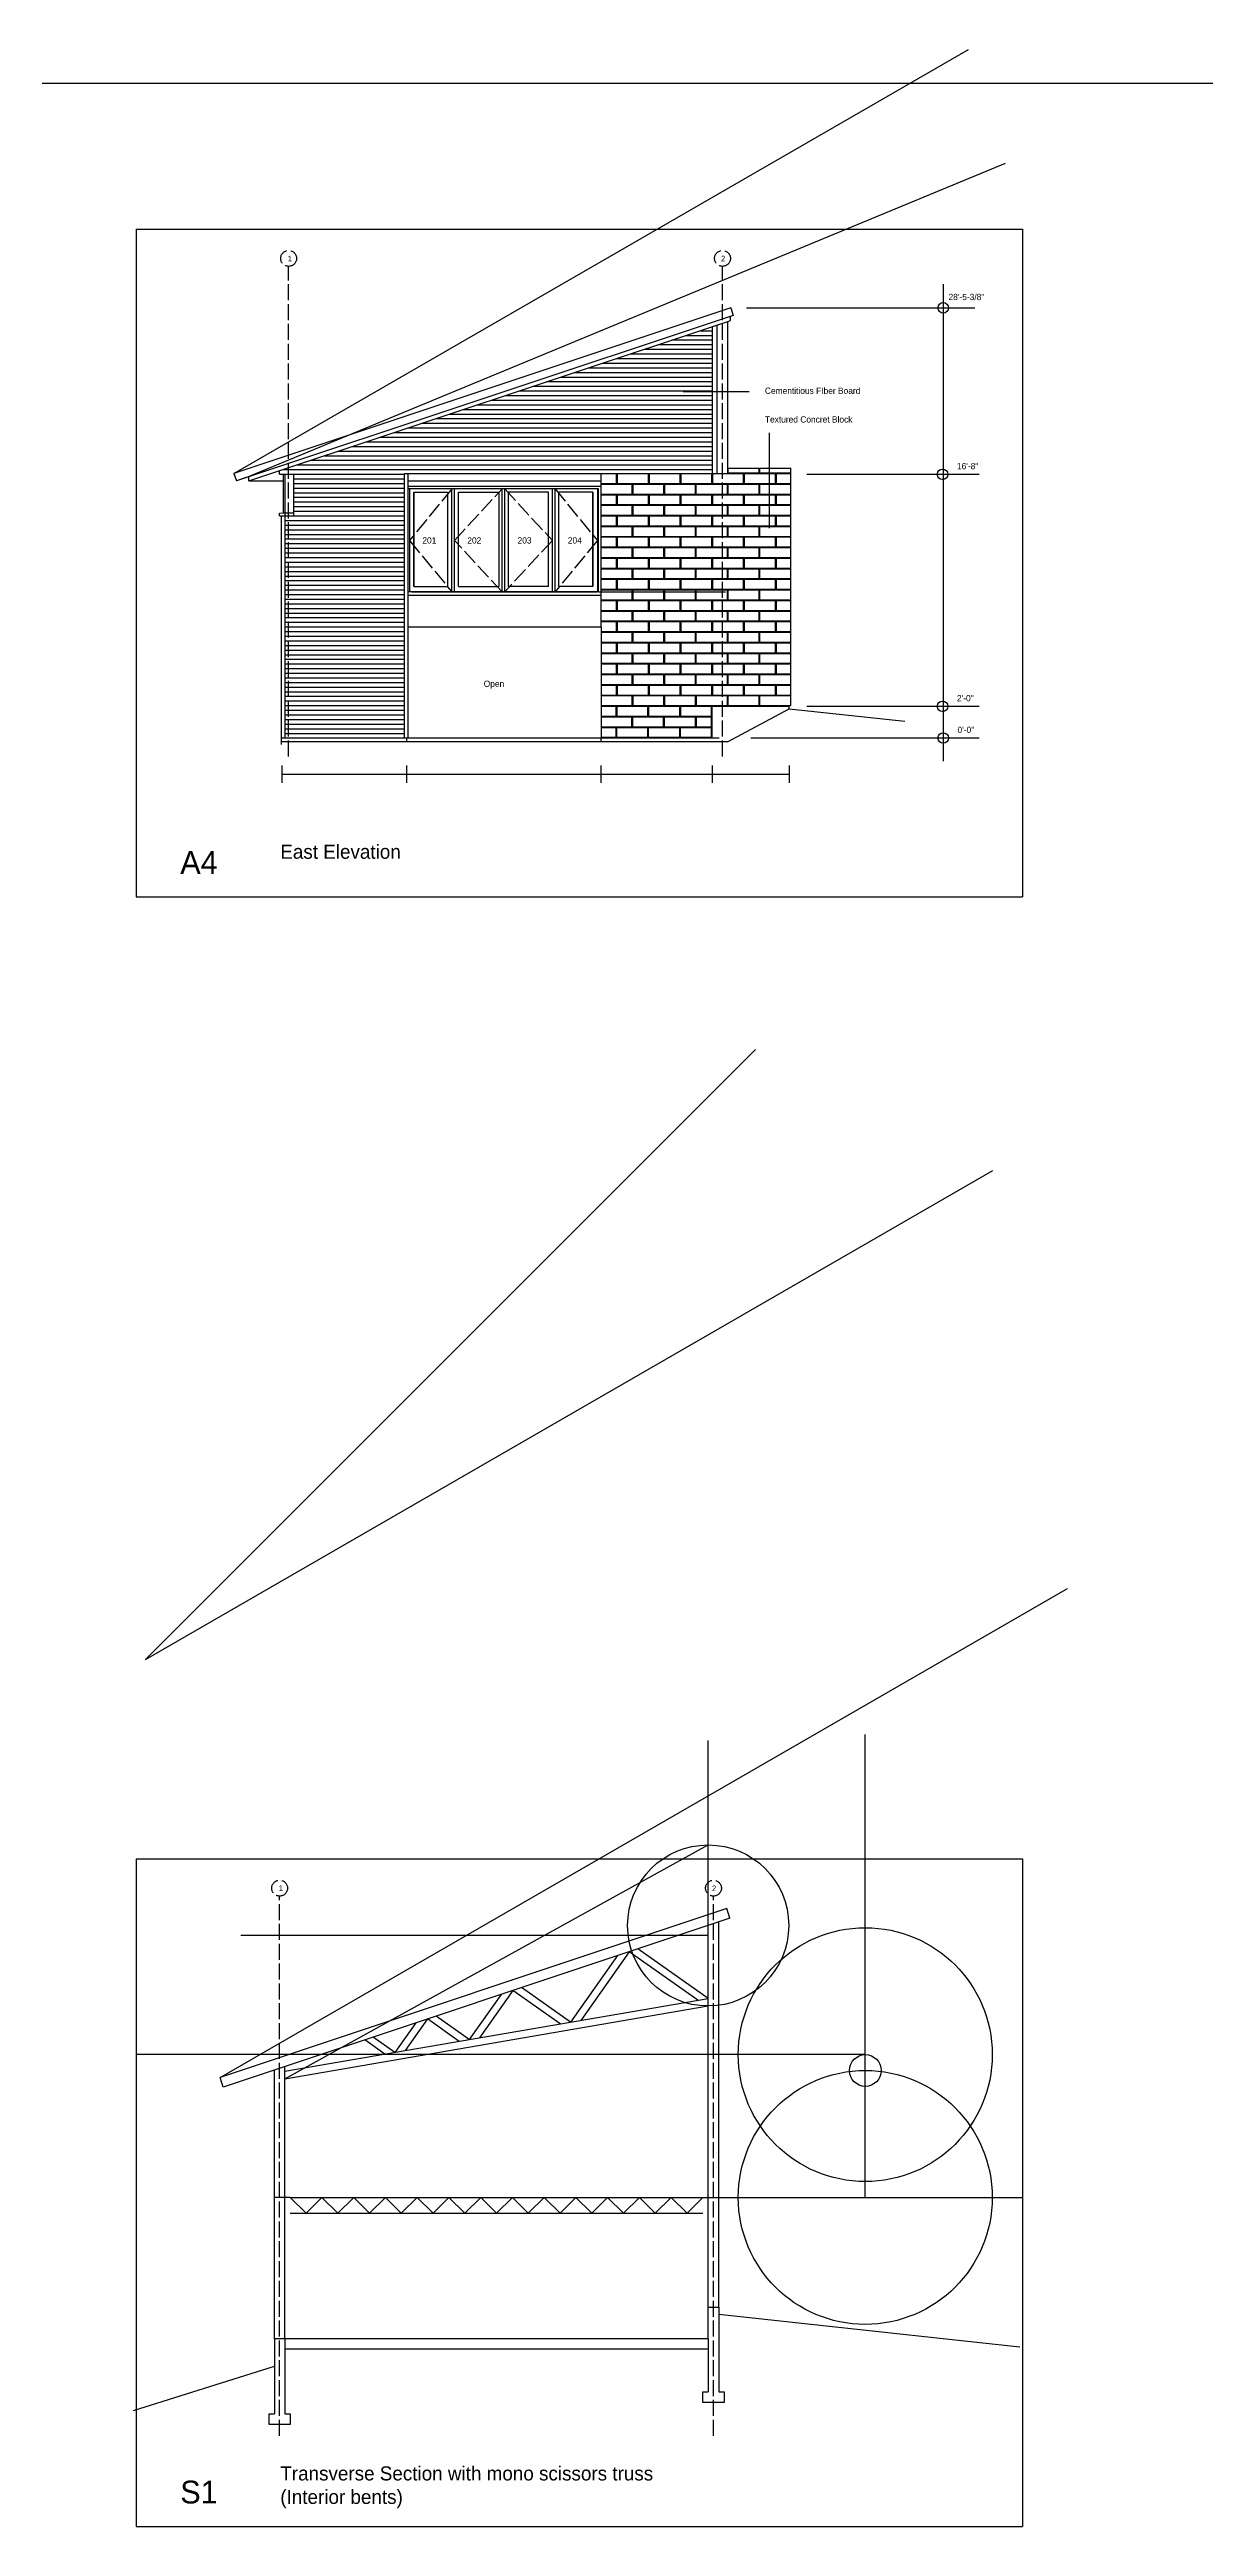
# Model space of a CAD drawing. Header units: inches. Extents: x -285 to 6358, y -2516 to 3346.
# Drawn here: x 2073 to 2947, y -509 to 1364 of the extents above; entities that cross this region are included whole.
import ezdxf

# ---------------------------------------------------------------- set-up
doc = ezdxf.new("R2010")
doc.units = ezdxf.units.IN
doc.header["$MEASUREMENT"] = 0
doc.linetypes.add('ACAD_ISO02W100', pattern=[15, 12, -3])
for name, color, linetype in [('blocks', 251, 'Continuous'), ('const', 7, 'Continuous'), ('e1', 7, 'Continuous'), ('e2', 251, 'Continuous'), ('glassSwing', 172, 'ACAD_ISO02W100'), ('grid', 252, 'ACAD_ISO02W100'), ('sills', 105, 'Continuous'), ('walls', 7, 'Continuous')]:
    doc.layers.add(name, color=color, linetype=linetype)

msp = doc.modelspace()

# ---------------------------------------------------------------- linework, layer by layer
for p, q in [((2138.8, 1228.4), (2138.8, 723.4)), ((2138.8, 1228.4), (2808.9, 1228.4)), ((2808.9, 1228.4), (2808.9, 723.4)), ((2138.8, 723.4), (2808.9, 723.4)), ((2138.8, -4.1), (2138.8, -509.1)), ((2138.8, -4.1), (2808.9, -4.1)), ((2808.9, -4.1), (2808.9, -509.1)), ((2571.3, -343.3), (2579.3, -343.3)), ((2138.8, -509.1), (2808.9, -509.1))]:
    msp.add_line(p, q)
at = {"layer": 'blocks'}
for p, q in [((2490.3, 1036), (2502.1, 1036)), ((2490.3, 1035.5), (2513.8, 1035.5)), ((2502.1, 1036), (2502.1, 1043.5)), ((2502.6, 1043.5), (2502.6, 1036)), ((2502.6, 1036), (2526.1, 1036)), ((2513.8, 1028), (2513.8, 1035.5)), ((2514.3, 1035.5), (2537.8, 1035.5)), ((2514.3, 1035.5), (2514.3, 1028)), ((2526.1, 1036), (2526.1, 1043.5)), ((2526.6, 1043.5), (2526.6, 1036)), ((2526.6, 1036), (2550.1, 1036)), ((2537.8, 1028), (2537.8, 1035.5)), ((2538.3, 1035.5), (2538.3, 1028)), ((2538.3, 1035.5), (2561.8, 1035.5)), ((2550.1, 1036), (2550.1, 1043.5)), ((2550.6, 1043.5), (2550.6, 1036)), ((2550.6, 1036), (2574.1, 1036)), ((2561.8, 1028), (2561.8, 1035.5)), ((2562.3, 1035.5), (2585.8, 1035.5)), ((2562.3, 1028), (2562.3, 1035.5)), ((2574.1, 1036), (2574.1, 1043.5)), ((2574.6, 1043.5), (2574.6, 1036)), ((2574.6, 1036), (2598.1, 1036)), ((2585.8, 1028), (2585.8, 1035.5)), ((2586.1, 1043.5), (2598.1, 1043.5)), ((2586.3, 1044), (2586.3, 1047.5)), ((2586.3, 1044), (2609.8, 1044)), ((2586.3, 1035.5), (2609.8, 1035.5)), ((2586.3, 1028), (2586.3, 1035.5)), ((2598.1, 1036), (2598.1, 1043.5)), ((2598.6, 1043.5), (2598.6, 1036)), ((2598.6, 1043.5), (2622.1, 1043.5)), ((2598.6, 1036), (2622.1, 1036)), ((2609.8, 1044), (2609.8, 1047.5)), ((2609.8, 1028), (2609.8, 1035.5)), ((2610.3, 1044), (2610.3, 1047.5)), ((2610.3, 1044), (2633.8, 1044)), ((2610.3, 1035.5), (2633.8, 1035.5)), ((2610.3, 1028), (2610.3, 1035.5)), ((2622.1, 1036), (2622.1, 1043.5)), ((2622.6, 1043.5), (2622.6, 1036)), ((2622.6, 1043.5), (2633.8, 1043.5)), ((2622.6, 1036), (2633.8, 1036)), ((2490.3, 1028), (2513.8, 1028)), ((2490.3, 1027.5), (2502.1, 1027.5)), ((2490.3, 1020), (2502.1, 1020)), ((2490.3, 1019.5), (2513.8, 1019.5)), ((2490.3, 1012), (2513.8, 1012)), ((2502.1, 1020), (2502.1, 1027.5)), ((2502.6, 1027.5), (2502.6, 1020)), ((2502.6, 1027.5), (2526.1, 1027.5)), ((2502.6, 1020), (2526.1, 1020)), ((2513.8, 1012), (2513.8, 1019.5)), ((2514.3, 1028), (2537.8, 1028)), ((2514.3, 1019.5), (2537.8, 1019.5)), ((2514.3, 1019.5), (2514.3, 1012)), ((2514.3, 1012), (2537.8, 1012)), ((2526.1, 1020), (2526.1, 1027.5)), ((2526.6, 1027.5), (2550.1, 1027.5)), ((2526.6, 1027.5), (2526.6, 1020)), ((2526.6, 1020), (2550.1, 1020)), ((2537.8, 1012), (2537.8, 1019.5)), ((2538.3, 1028), (2561.8, 1028)), ((2538.3, 1019.5), (2538.3, 1012)), ((2538.3, 1019.5), (2561.8, 1019.5)), ((2538.3, 1012), (2561.8, 1012)), ((2550.1, 1020), (2550.1, 1027.5)), ((2550.6, 1027.5), (2550.6, 1020)), ((2550.6, 1027.5), (2574.1, 1027.5)), ((2550.6, 1020), (2574.1, 1020)), ((2561.8, 1012), (2561.8, 1019.5)), ((2562.3, 1028), (2585.8, 1028)), ((2562.3, 1019.5), (2585.8, 1019.5)), ((2562.3, 1012), (2562.3, 1019.5)), ((2562.3, 1012), (2585.8, 1012)), ((2574.1, 1020), (2574.1, 1027.5)), ((2574.6, 1027.5), (2598.1, 1027.5)), ((2574.6, 1027.5), (2574.6, 1020)), ((2574.6, 1020), (2598.1, 1020)), ((2585.8, 1012), (2585.8, 1019.5)), ((2586.3, 1028), (2609.8, 1028)), ((2586.3, 1019.5), (2609.8, 1019.5)), ((2586.3, 1012), (2586.3, 1019.5)), ((2586.3, 1012), (2609.8, 1012)), ((2598.1, 1020), (2598.1, 1027.5)), ((2598.6, 1027.5), (2598.6, 1020)), ((2598.6, 1027.5), (2622.1, 1027.5)), ((2598.6, 1020), (2622.1, 1020)), ((2609.8, 1012), (2609.8, 1019.5)), ((2610.3, 1028), (2633.8, 1028)), ((2610.3, 1019.5), (2633.8, 1019.5)), ((2610.3, 1012), (2610.3, 1019.5)), ((2610.3, 1012), (2633.8, 1012)), ((2622.1, 1020), (2622.1, 1027.5)), ((2622.6, 1027.5), (2633.8, 1027.5)), ((2622.6, 1027.5), (2622.6, 1020)), ((2622.6, 1020), (2633.8, 1020)), ((2490.3, 1011.5), (2502.1, 1011.5)), ((2490.3, 1004), (2502.1, 1004)), ((2490.3, 1003.5), (2513.8, 1003.5)), ((2490.3, 996), (2513.8, 996)), ((2490.3, 995.5), (2502.1, 995.5)), ((2502.1, 1004), (2502.1, 1011.5)), ((2502.1, 988), (2502.1, 995.5)), ((2502.6, 1011.5), (2502.6, 1004)), ((2502.6, 1011.5), (2526.1, 1011.5)), ((2502.6, 1004), (2526.1, 1004)), ((2502.6, 995.5), (2502.6, 988)), ((2502.6, 995.5), (2526.1, 995.5)), ((2513.8, 996), (2513.8, 1003.5)), ((2514.3, 1003.5), (2514.3, 996)), ((2514.3, 1003.5), (2537.8, 1003.5)), ((2514.3, 996), (2537.8, 996)), ((2526.1, 1004), (2526.1, 1011.5)), ((2526.1, 988), (2526.1, 995.5)), ((2526.6, 1011.5), (2550.1, 1011.5)), ((2526.6, 1011.5), (2526.6, 1004)), ((2526.6, 1004), (2550.1, 1004)), ((2526.6, 995.5), (2550.1, 995.5)), ((2526.6, 995.5), (2526.6, 988)), ((2537.8, 996), (2537.8, 1003.5)), ((2538.3, 1003.5), (2538.3, 996)), ((2538.3, 1003.5), (2561.8, 1003.5)), ((2538.3, 996), (2561.8, 996)), ((2550.1, 1004), (2550.1, 1011.5)), ((2550.1, 988), (2550.1, 995.5)), ((2550.6, 1011.5), (2574.1, 1011.5)), ((2550.6, 1011.5), (2550.6, 1004)), ((2550.6, 1004), (2574.1, 1004)), ((2550.6, 995.5), (2550.6, 988)), ((2550.6, 995.5), (2574.1, 995.5)), ((2561.8, 996), (2561.8, 1003.5)), ((2562.3, 996), (2562.3, 1003.5)), ((2562.3, 1003.5), (2585.8, 1003.5)), ((2562.3, 996), (2585.8, 996)), ((2574.1, 1004), (2574.1, 1011.5)), ((2574.1, 988), (2574.1, 995.5)), ((2574.6, 1011.5), (2598.1, 1011.5)), ((2574.6, 1011.5), (2574.6, 1004)), ((2574.6, 1004), (2598.1, 1004)), ((2574.6, 995.5), (2598.1, 995.5)), ((2574.6, 995.5), (2574.6, 988)), ((2585.8, 996), (2585.8, 1003.5)), ((2586.3, 1003.5), (2609.8, 1003.5)), ((2586.3, 996), (2586.3, 1003.5)), ((2586.3, 996), (2609.8, 996)), ((2598.1, 1004), (2598.1, 1011.5)), ((2598.1, 988), (2598.1, 995.5)), ((2598.6, 1011.5), (2598.6, 1004)), ((2598.6, 1011.5), (2622.1, 1011.5)), ((2598.6, 1004), (2622.1, 1004)), ((2598.6, 995.5), (2598.6, 988)), ((2598.6, 995.5), (2622.1, 995.5)), ((2609.8, 996), (2609.8, 1003.5)), ((2610.3, 996), (2610.3, 1003.5)), ((2610.3, 1003.5), (2633.8, 1003.5)), ((2610.3, 996), (2633.8, 996)), ((2622.1, 1004), (2622.1, 1011.5)), ((2622.1, 988), (2622.1, 995.5)), ((2622.6, 1011.5), (2633.8, 1011.5)), ((2622.6, 1011.5), (2622.6, 1004)), ((2622.6, 1004), (2633.8, 1004)), ((2622.6, 995.5), (2633.8, 995.5)), ((2622.6, 995.5), (2622.6, 988)), ((2490.3, 988), (2502.1, 988)), ((2490.3, 987.5), (2513.8, 987.5)), ((2490.3, 980), (2513.8, 980)), ((2490.3, 979.5), (2502.1, 979.5)), ((2502.1, 972), (2502.1, 979.5)), ((2502.6, 988), (2526.1, 988)), ((2502.6, 979.5), (2502.6, 972)), ((2502.6, 979.5), (2526.1, 979.5)), ((2513.8, 980), (2513.8, 987.5)), ((2514.3, 987.5), (2537.8, 987.5)), ((2514.3, 987.5), (2514.3, 980)), ((2514.3, 980), (2537.8, 980)), ((2526.1, 972), (2526.1, 979.5)), ((2526.6, 988), (2550.1, 988)), ((2526.6, 979.5), (2550.1, 979.5)), ((2526.6, 979.5), (2526.6, 972)), ((2537.8, 980), (2537.8, 987.5)), ((2538.3, 987.5), (2538.3, 980)), ((2538.3, 987.5), (2561.8, 987.5)), ((2538.3, 980), (2561.8, 980)), ((2550.1, 972), (2550.1, 979.5)), ((2550.6, 988), (2574.1, 988)), ((2550.6, 979.5), (2550.6, 972)), ((2550.6, 979.5), (2574.1, 979.5)), ((2561.8, 980), (2561.8, 987.5)), ((2562.3, 987.5), (2585.8, 987.5)), ((2562.3, 980), (2562.3, 987.5)), ((2562.3, 980), (2585.8, 980)), ((2574.1, 972), (2574.1, 979.5)), ((2574.6, 988), (2598.1, 988)), ((2574.6, 979.5), (2598.1, 979.5)), ((2574.6, 979.5), (2574.6, 972)), ((2585.8, 980), (2585.8, 987.5)), ((2586.3, 987.5), (2609.8, 987.5)), ((2586.3, 980), (2586.3, 987.5)), ((2586.3, 980), (2609.8, 980)), ((2598.1, 972), (2598.1, 979.5)), ((2598.6, 988), (2622.1, 988)), ((2598.6, 979.5), (2598.6, 972)), ((2598.6, 979.5), (2622.1, 979.5)), ((2609.8, 980), (2609.8, 987.5)), ((2610.3, 987.5), (2633.8, 987.5)), ((2610.3, 980), (2610.3, 987.5)), ((2610.3, 980), (2633.8, 980)), ((2622.1, 972), (2622.1, 979.5)), ((2622.6, 988), (2633.8, 988)), ((2622.6, 979.5), (2633.8, 979.5)), ((2622.6, 979.5), (2622.6, 972)), ((2490.3, 972), (2502.1, 972)), ((2490.3, 971.5), (2513.8, 971.5)), ((2490.3, 964), (2513.8, 964)), ((2490.3, 963.5), (2502.1, 963.5)), ((2490.3, 956), (2502.1, 956)), ((2490.3, 955.5), (2513.8, 955.5)), ((2502.1, 956), (2502.1, 963.5)), ((2502.6, 972), (2526.1, 972)), ((2502.6, 963.5), (2502.6, 956)), ((2502.6, 963.5), (2526.1, 963.5)), ((2502.6, 956), (2526.1, 956)), ((2513.8, 964), (2513.8, 971.5)), ((2513.8, 948), (2513.8, 955.5)), ((2514.3, 971.5), (2537.8, 971.5)), ((2514.3, 971.5), (2514.3, 964)), ((2514.3, 964), (2537.8, 964)), ((2514.3, 955.5), (2537.8, 955.5)), ((2514.3, 955.5), (2514.3, 948)), ((2526.1, 956), (2526.1, 963.5)), ((2526.6, 972), (2550.1, 972)), ((2526.6, 963.5), (2550.1, 963.5)), ((2526.6, 963.5), (2526.6, 956)), ((2526.6, 956), (2550.1, 956)), ((2537.8, 964), (2537.8, 971.5)), ((2537.8, 948), (2537.8, 955.5)), ((2538.3, 971.5), (2538.3, 964)), ((2538.3, 971.5), (2561.8, 971.5)), ((2538.3, 964), (2561.8, 964)), ((2538.3, 955.5), (2538.3, 948)), ((2538.3, 955.5), (2561.8, 955.5)), ((2550.1, 956), (2550.1, 963.5)), ((2550.6, 972), (2574.1, 972)), ((2550.6, 963.5), (2550.6, 956)), ((2550.6, 963.5), (2574.1, 963.5)), ((2550.6, 956), (2574.1, 956)), ((2561.8, 964), (2561.8, 971.5)), ((2561.8, 948), (2561.8, 955.5)), ((2562.3, 964), (2562.3, 971.5)), ((2562.3, 971.5), (2585.8, 971.5)), ((2562.3, 964), (2585.8, 964)), ((2562.3, 955.5), (2585.8, 955.5)), ((2562.3, 948), (2562.3, 955.5)), ((2574.1, 956), (2574.1, 963.5)), ((2574.6, 972), (2598.1, 972)), ((2574.6, 963.5), (2598.1, 963.5)), ((2574.6, 963.5), (2574.6, 956)), ((2574.6, 956), (2598.1, 956)), ((2585.8, 964), (2585.8, 971.5)), ((2585.8, 948), (2585.8, 955.5)), ((2586.3, 971.5), (2609.8, 971.5)), ((2586.3, 964), (2586.3, 971.5)), ((2586.3, 964), (2609.8, 964)), ((2586.3, 955.5), (2609.8, 955.5)), ((2586.3, 948), (2586.3, 955.5)), ((2598.1, 956), (2598.1, 963.5)), ((2598.6, 972), (2622.1, 972)), ((2598.6, 963.5), (2598.6, 956)), ((2598.6, 963.5), (2622.1, 963.5)), ((2598.6, 956), (2622.1, 956)), ((2609.8, 964), (2609.8, 971.5)), ((2609.8, 948), (2609.8, 955.5)), ((2610.3, 971.5), (2633.8, 971.5)), ((2610.3, 964), (2610.3, 971.5)), ((2610.3, 964), (2633.8, 964)), ((2610.3, 955.5), (2633.8, 955.5)), ((2610.3, 948), (2610.3, 955.5)), ((2622.1, 956), (2622.1, 963.5)), ((2622.6, 972), (2633.8, 972)), ((2622.6, 963.5), (2633.8, 963.5)), ((2622.6, 963.5), (2622.6, 956)), ((2622.6, 956), (2633.8, 956)), ((2490.3, 948), (2513.8, 948)), ((2490.3, 947.5), (2502.1, 947.5)), ((2490.3, 940), (2502.1, 940)), ((2490.3, 939.5), (2513.8, 939.5)), ((2502.1, 940), (2502.1, 947.5)), ((2502.6, 947.5), (2502.6, 940)), ((2502.6, 947.5), (2526.1, 947.5)), ((2502.6, 940), (2526.1, 940)), ((2513.8, 932), (2513.8, 939.5)), ((2514.3, 948), (2537.8, 948)), ((2514.3, 939.5), (2514.3, 932)), ((2514.3, 939.5), (2537.8, 939.5)), ((2526.1, 940), (2526.1, 947.5)), ((2526.6, 947.5), (2550.1, 947.5)), ((2526.6, 947.5), (2526.6, 940)), ((2526.6, 940), (2550.1, 940)), ((2537.8, 932), (2537.8, 939.5)), ((2538.3, 948), (2561.8, 948)), ((2538.3, 939.5), (2538.3, 932)), ((2538.3, 939.5), (2561.8, 939.5)), ((2550.1, 940), (2550.1, 947.5)), ((2550.6, 947.5), (2550.6, 940)), ((2550.6, 947.5), (2574.1, 947.5)), ((2550.6, 940), (2574.1, 940)), ((2561.8, 932), (2561.8, 939.5)), ((2562.3, 948), (2585.8, 948)), ((2562.3, 932), (2562.3, 939.5)), ((2562.3, 939.5), (2585.8, 939.5)), ((2574.1, 940), (2574.1, 947.5)), ((2574.6, 947.5), (2598.1, 947.5)), ((2574.6, 947.5), (2574.6, 940)), ((2574.6, 940), (2598.1, 940)), ((2585.8, 932), (2585.8, 939.5)), ((2586.3, 948), (2609.8, 948)), ((2586.3, 939.5), (2609.8, 939.5)), ((2586.3, 932), (2586.3, 939.5)), ((2598.1, 940), (2598.1, 947.5)), ((2598.6, 947.5), (2598.6, 940)), ((2598.6, 947.5), (2622.1, 947.5)), ((2598.6, 940), (2622.1, 940)), ((2609.8, 932), (2609.8, 939.5)), ((2610.3, 948), (2633.8, 948)), ((2610.3, 932), (2610.3, 939.5)), ((2610.3, 939.5), (2633.8, 939.5)), ((2622.1, 940), (2622.1, 947.5)), ((2622.6, 947.5), (2633.8, 947.5)), ((2622.6, 947.5), (2622.6, 940)), ((2622.6, 940), (2633.8, 940)), ((2490.3, 932), (2513.8, 932)), ((2490.3, 931.5), (2502.1, 931.5)), ((2490.3, 924), (2502.1, 924)), ((2490.3, 923.5), (2513.8, 923.5)), ((2502.1, 924), (2502.1, 931.5)), ((2502.6, 931.5), (2502.6, 924)), ((2502.6, 931.5), (2526.1, 931.5)), ((2502.6, 924), (2526.1, 924)), ((2513.8, 916), (2513.8, 923.5)), ((2514.3, 932), (2537.8, 932)), ((2514.3, 923.5), (2537.8, 923.5)), ((2514.3, 923.5), (2514.3, 916)), ((2526.1, 924), (2526.1, 931.5)), ((2526.6, 931.5), (2550.1, 931.5)), ((2526.6, 931.5), (2526.6, 924)), ((2526.6, 924), (2550.1, 924)), ((2537.8, 916), (2537.8, 923.5)), ((2538.3, 932), (2561.8, 932)), ((2538.3, 923.5), (2538.3, 916)), ((2538.3, 923.5), (2561.8, 923.5)), ((2550.1, 924), (2550.1, 931.5)), ((2550.6, 931.5), (2550.6, 924)), ((2550.6, 931.5), (2574.1, 931.5)), ((2550.6, 924), (2574.1, 924)), ((2561.8, 916), (2561.8, 923.5)), ((2562.3, 932), (2585.8, 932)), ((2562.3, 923.5), (2585.8, 923.5)), ((2562.3, 916), (2562.3, 923.5)), ((2574.1, 924), (2574.1, 931.5)), ((2574.6, 931.5), (2598.1, 931.5)), ((2574.6, 931.5), (2574.6, 924)), ((2574.6, 924), (2598.1, 924)), ((2585.8, 916), (2585.8, 923.5)), ((2586.3, 932), (2609.8, 932)), ((2586.3, 923.5), (2609.8, 923.5)), ((2586.3, 916), (2586.3, 923.5)), ((2598.1, 924), (2598.1, 931.5)), ((2598.6, 931.5), (2598.6, 924)), ((2598.6, 931.5), (2622.1, 931.5)), ((2598.6, 924), (2622.1, 924)), ((2609.8, 916), (2609.8, 923.5)), ((2610.3, 932), (2633.8, 932)), ((2610.3, 923.5), (2633.8, 923.5)), ((2610.3, 916), (2610.3, 923.5)), ((2622.1, 924), (2622.1, 931.5)), ((2622.6, 931.5), (2633.8, 931.5)), ((2622.6, 931.5), (2622.6, 924)), ((2622.6, 924), (2633.8, 924)), ((2490.3, 916), (2513.8, 916)), ((2490.3, 915.5), (2502.1, 915.5)), ((2490.3, 908), (2502.1, 908)), ((2490.3, 907.5), (2513.8, 907.5)), ((2490.3, 900), (2513.8, 900)), ((2490.3, 899.5), (2502.1, 899.5)), ((2502.1, 908), (2502.1, 915.5)), ((2502.1, 892), (2502.1, 899.5)), ((2502.6, 915.5), (2502.6, 908)), ((2502.6, 915.5), (2526.1, 915.5)), ((2502.6, 908), (2526.1, 908)), ((2502.6, 899.5), (2502.6, 892)), ((2502.6, 899.5), (2526.1, 899.5)), ((2513.8, 900), (2513.8, 907.5)), ((2514.3, 916), (2537.8, 916)), ((2514.3, 907.5), (2537.8, 907.5)), ((2514.3, 907.5), (2514.3, 900)), ((2514.3, 900), (2537.8, 900)), ((2526.1, 908), (2526.1, 915.5)), ((2526.1, 892), (2526.1, 899.5)), ((2526.6, 915.5), (2550.1, 915.5)), ((2526.6, 915.5), (2526.6, 908)), ((2526.6, 908), (2550.1, 908)), ((2526.6, 899.5), (2550.1, 899.5)), ((2526.6, 899.5), (2526.6, 892)), ((2537.8, 900), (2537.8, 907.5)), ((2538.3, 916), (2561.8, 916)), ((2538.3, 907.5), (2538.3, 900)), ((2538.3, 907.5), (2561.8, 907.5)), ((2538.3, 900), (2561.8, 900)), ((2550.1, 908), (2550.1, 915.5)), ((2550.1, 892), (2550.1, 899.5)), ((2550.6, 915.5), (2550.6, 908)), ((2550.6, 915.5), (2574.1, 915.5)), ((2550.6, 908), (2574.1, 908)), ((2550.6, 899.5), (2550.6, 892)), ((2550.6, 899.5), (2574.1, 899.5)), ((2561.8, 900), (2561.8, 907.5)), ((2562.3, 916), (2585.8, 916)), ((2562.3, 907.5), (2585.8, 907.5)), ((2562.3, 900), (2562.3, 907.5)), ((2562.3, 900), (2585.8, 900)), ((2574.1, 908), (2574.1, 915.5)), ((2574.1, 892), (2574.1, 899.5)), ((2574.6, 915.5), (2598.1, 915.5)), ((2574.6, 915.5), (2574.6, 908)), ((2574.6, 908), (2598.1, 908)), ((2574.6, 899.5), (2598.1, 899.5)), ((2574.6, 899.5), (2574.6, 892)), ((2585.8, 900), (2585.8, 907.5)), ((2586.3, 916), (2609.8, 916)), ((2586.3, 907.5), (2609.8, 907.5)), ((2586.3, 900), (2586.3, 907.5)), ((2586.3, 900), (2609.8, 900)), ((2598.1, 908), (2598.1, 915.5)), ((2598.1, 892), (2598.1, 899.5)), ((2598.6, 915.5), (2598.6, 908)), ((2598.6, 915.5), (2622.1, 915.5)), ((2598.6, 908), (2622.1, 908)), ((2598.6, 899.5), (2598.6, 892)), ((2598.6, 899.5), (2622.1, 899.5)), ((2609.8, 900), (2609.8, 907.5)), ((2610.3, 916), (2633.8, 916)), ((2610.3, 907.5), (2633.8, 907.5)), ((2610.3, 900), (2610.3, 907.5)), ((2610.3, 900), (2633.8, 900)), ((2622.1, 908), (2622.1, 915.5)), ((2622.1, 892), (2622.1, 899.5)), ((2622.6, 915.5), (2633.8, 915.5)), ((2622.6, 915.5), (2622.6, 908)), ((2622.6, 908), (2633.8, 908)), ((2622.6, 899.5), (2633.8, 899.5)), ((2622.6, 899.5), (2622.6, 892)), ((2490.3, 892), (2502.1, 892)), ((2490.3, 891.5), (2513.8, 891.5)), ((2490.3, 884), (2513.8, 884)), ((2490.3, 883.5), (2502.1, 883.5)), ((2502.1, 876), (2502.1, 883.5)), ((2502.6, 892), (2526.1, 892)), ((2502.6, 883.5), (2502.6, 876)), ((2502.6, 883.5), (2526.1, 883.5)), ((2513.8, 884), (2513.8, 891.5)), ((2514.3, 891.5), (2537.8, 891.5)), ((2514.3, 891.5), (2514.3, 884)), ((2514.3, 884), (2537.8, 884)), ((2526.1, 876), (2526.1, 883.5)), ((2526.6, 892), (2550.1, 892)), ((2526.6, 883.5), (2550.1, 883.5)), ((2526.6, 883.5), (2526.6, 876)), ((2537.8, 884), (2537.8, 891.5)), ((2538.3, 891.5), (2538.3, 884)), ((2538.3, 891.5), (2561.8, 891.5)), ((2538.3, 884), (2561.8, 884)), ((2550.1, 876), (2550.1, 883.5)), ((2550.6, 892), (2574.1, 892)), ((2550.6, 883.5), (2550.6, 876)), ((2550.6, 883.5), (2574.1, 883.5)), ((2561.8, 884), (2561.8, 891.5)), ((2562.3, 884), (2562.3, 891.5)), ((2562.3, 891.5), (2585.8, 891.5)), ((2562.3, 884), (2585.8, 884)), ((2574.1, 876), (2574.1, 883.5)), ((2574.6, 892), (2598.1, 892)), ((2574.6, 883.5), (2598.1, 883.5)), ((2574.6, 883.5), (2574.6, 876)), ((2585.8, 884), (2585.8, 891.5)), ((2586.3, 891.5), (2609.8, 891.5)), ((2586.3, 884), (2586.3, 891.5)), ((2586.3, 884), (2609.8, 884)), ((2598.1, 876), (2598.1, 883.5)), ((2598.6, 892), (2622.1, 892)), ((2598.6, 883.5), (2598.6, 876)), ((2598.6, 883.5), (2622.1, 883.5)), ((2609.8, 884), (2609.8, 891.5)), ((2610.3, 891.5), (2633.8, 891.5)), ((2610.3, 884), (2610.3, 891.5)), ((2610.3, 884), (2633.8, 884)), ((2622.1, 876), (2622.1, 883.5)), ((2622.6, 892), (2633.8, 892)), ((2622.6, 883.5), (2633.8, 883.5)), ((2622.6, 883.5), (2622.6, 876)), ((2490.3, 876), (2502.1, 876)), ((2490.3, 875.5), (2513.8, 875.5)), ((2490.3, 868), (2513.8, 868)), ((2490.3, 867.5), (2501.8, 867.5)), ((2501.8, 860), (2501.8, 867.5)), ((2502.3, 867.5), (2502.3, 860)), ((2502.3, 867.5), (2525.8, 867.5)), ((2502.6, 876), (2526.1, 876)), ((2513.8, 868), (2513.8, 875.5)), ((2514.3, 875.5), (2514.3, 868)), ((2514.3, 875.5), (2537.8, 875.5)), ((2514.3, 868), (2537.8, 868)), ((2525.8, 860), (2525.8, 867.5)), ((2526.3, 867.5), (2549.8, 867.5)), ((2526.3, 867.5), (2526.3, 860)), ((2526.6, 876), (2550.1, 876)), ((2537.8, 868), (2537.8, 875.5)), ((2538.3, 875.5), (2538.3, 868)), ((2538.3, 875.5), (2561.8, 875.5)), ((2538.3, 868), (2561.8, 868)), ((2549.8, 860), (2549.8, 867.5)), ((2550.3, 867.5), (2550.3, 860)), ((2550.3, 867.5), (2573.8, 867.5)), ((2550.6, 876), (2574.1, 876)), ((2561.8, 868), (2561.8, 875.5)), ((2562.3, 875.5), (2562.3, 868)), ((2562.3, 875.5), (2585.8, 875.5)), ((2562.3, 868), (2585.8, 868)), ((2573.8, 860), (2573.8, 867.5)), ((2574.6, 876), (2598.1, 876)), ((2585.8, 868), (2585.8, 875.5)), ((2586.3, 875.5), (2609.8, 875.5)), ((2586.3, 868), (2586.3, 875.5)), ((2586.3, 868), (2609.8, 868)), ((2598.6, 876), (2622.1, 876)), ((2609.8, 868), (2609.8, 875.5)), ((2610.3, 868), (2610.3, 875.5)), ((2610.3, 875.5), (2633.8, 875.5)), ((2610.3, 868), (2633.8, 868)), ((2622.6, 876), (2633.8, 876)), ((2490.3, 860), (2501.8, 860)), ((2490.3, 859.5), (2513.6, 859.5)), ((2490.3, 852), (2513.6, 852)), ((2490.3, 851.5), (2501.8, 851.5)), ((2490.3, 844), (2501.8, 844)), ((2501.8, 844), (2501.8, 851.5)), ((2502.3, 860), (2525.8, 860)), ((2502.3, 844), (2502.3, 851.5)), ((2502.3, 851.5), (2525.8, 851.5)), ((2502.3, 844), (2525.8, 844)), ((2513.6, 852), (2513.6, 859.5)), ((2514.1, 859.5), (2537.6, 859.5)), ((2514.1, 859.5), (2514.1, 852)), ((2514.1, 852), (2537.6, 852)), ((2525.8, 844), (2525.8, 851.5)), ((2526.3, 860), (2549.8, 860)), ((2526.3, 851.5), (2549.8, 851.5)), ((2526.3, 844), (2526.3, 851.5)), ((2526.3, 844), (2549.8, 844)), ((2537.6, 852), (2537.6, 859.5)), ((2538.1, 859.5), (2561.6, 859.5)), ((2538.1, 859.5), (2538.1, 852)), ((2538.1, 852), (2561.6, 852)), ((2549.8, 844), (2549.8, 851.5)), ((2550.3, 860), (2573.8, 860)), ((2550.3, 844), (2550.3, 851.5)), ((2550.3, 851.5), (2573.8, 851.5)), ((2550.3, 844), (2573.8, 844)), ((2561.6, 852), (2561.6, 859.5)), ((2562.1, 859.5), (2573.8, 859.5)), ((2562.1, 859.5), (2562.1, 852)), ((2562.1, 852), (2573.8, 852)), ((2573.8, 852), (2573.8, 859.5)), ((2573.8, 844), (2573.8, 851.5))]:
    msp.add_line(p, q, dxfattribs=at)
at = {"layer": 'e1'}
for p, q in [((1267.5, 1338.7), (6357.7, 1338.7)), ((2224.1, 1037.9), (2250.1, 1037.9)), ((2258.1, 1011.5), (2258.1, 1043)), ((2490.3, 927.5), (2490.3, 1043.5)), ((2250.1, 1013.9), (2258.1, 1013.9)), ((2248.6, 1011.4), (2251.6, 1011.5)), ((2344.7, 951.5), (2490.3, 951.5)), ((2511.6, -74.5), (2474.9, -126.5)), ((2563.6, -111.2), (2511.6, -74.5)), ((2571.3, -109.9), (2518.1, -72.3)), ((2502.8, -77.4), (2467.2, -127.8)), ((2251.3, -164.9), (2571.3, -109.9)), ((2414.9, -106.7), (2390.7, -140.9)), ((2423.7, -103.8), (2398.4, -139.6)), ((2459.5, -129.1), (2423.7, -103.8)), ((2467.2, -127.8), (2430.2, -101.6)), ((2251.3, -170.5), (2571.3, -115.5)), ((2350.3, -128.3), (2334.5, -150.6)), ((2359.1, -125.3), (2342.2, -149.3)), ((2383, -142.3), (2359.1, -125.3)), ((2390.7, -140.9), (2365.6, -123.2)), ((2326.8, -151.9), (2311.6, -141.2)), ((2334.5, -150.6), (2318.1, -139))]:
    msp.add_line(p, q, dxfattribs=at)
at = {"layer": 'e2'}
for p, q in [((2749, 1186.6), (2749, 826)), ((2600.4, 1168.8), (2772.9, 1168.8)), ((2224.1, 1037.9), (2586.1, 1158.6)), ((2543.8, 1144.5), (2574.6, 1144.5)), ((2554.3, 1148), (2574.6, 1148)), ((2564.8, 1151.5), (2574.6, 1151.5)), ((2574.6, 1043.5), (2574.6, 1154.7)), ((2578.1, 1043.5), (2578.1, 1155.9)), ((2491.3, 1127), (2574.6, 1127)), ((2501.8, 1130.5), (2574.6, 1130.5)), ((2512.3, 1134), (2574.6, 1134)), ((2522.8, 1137.5), (2574.6, 1137.5)), ((2533.3, 1141), (2574.6, 1141)), ((2428.3, 1106), (2574.6, 1106)), ((2438.8, 1109.5), (2574.6, 1109.5)), ((2449.3, 1113), (2574.6, 1113)), ((2459.8, 1116.5), (2574.6, 1116.5)), ((2470.3, 1120), (2574.6, 1120)), ((2480.8, 1123.5), (2574.6, 1123.5)), ((2375.8, 1088.5), (2574.6, 1088.5)), ((2386.3, 1092), (2574.6, 1092)), ((2396.8, 1095.5), (2574.6, 1095.5)), ((2407.3, 1099), (2574.6, 1099)), ((2417.8, 1102.5), (2574.6, 1102.5)), ((2323.3, 1071), (2574.6, 1071)), ((2333.8, 1074.5), (2574.6, 1074.5)), ((2344.3, 1078), (2574.6, 1078)), ((2354.8, 1081.5), (2574.6, 1081.5)), ((2365.3, 1085), (2574.6, 1085)), ((2260.3, 1050), (2574.6, 1050)), ((2270.8, 1053.5), (2574.6, 1053.5)), ((2281.3, 1057), (2574.6, 1057)), ((2291.8, 1060.5), (2574.6, 1060.5)), ((2302.3, 1064), (2574.6, 1064)), ((2312.8, 1067.5), (2574.6, 1067.5)), ((2247.1, 1043), (2247.1, 1045.6)), ((2247.1, 1043), (2341.6, 1043)), ((2249.8, 1046.5), (2574.6, 1046.5)), ((2251.6, 843.5), (2251.6, 1043)), ((2258.1, 1039.5), (2341.6, 1039.5)), ((2258.1, 1036), (2341.6, 1036)), ((2258.1, 1032.5), (2341.6, 1032.5)), ((2341.6, 843.5), (2341.6, 1043.5)), ((2341.6, 1043.5), (2344.6, 1043.5)), ((2344.6, 1037.9), (2490.3, 1037.9)), ((2344.6, 1034), (2490.3, 1034)), ((2488.3, 1031.9), (2344.6, 1031.9)), ((2345.5, 1031.9), (2345.5, 954)), ((2377.5, 954), (2377.5, 1031.9)), ((2379.5, 954), (2379.5, 1031.9)), ((2415.5, 954), (2415.5, 1031.9)), ((2417.5, 954), (2417.5, 1031.9)), ((2453.5, 954), (2453.5, 1031.9)), ((2455.5, 954), (2455.5, 1031.9)), ((2487.5, 1031.9), (2487.5, 954)), ((2488.3, 954), (2488.3, 1031.9)), ((2645.8, 1043), (2776.2, 1043)), ((2258.1, 1029), (2341.6, 1029)), ((2258.1, 1025.5), (2341.6, 1025.5)), ((2258.1, 1022), (2341.6, 1022)), ((2258.1, 1018.5), (2341.6, 1018.5)), ((2258.1, 1015), (2341.6, 1015)), ((2348.7, 1029.4), (2374.5, 1029.4)), ((2348.7, 958), (2348.7, 1029.4)), ((2348.7, 1029.4), (2348.7, 958)), ((2374.5, 958), (2374.5, 1029.4)), ((2382.5, 958), (2382.5, 1029.4)), ((2382.5, 1029.4), (2413, 1029.4)), ((2413, 1029.4), (2413, 958)), ((2420, 1029.4), (2420, 958)), ((2450.5, 1029.4), (2420, 1029.4)), ((2450.5, 958), (2450.5, 1029.4)), ((2458.5, 958), (2458.5, 1029.4)), ((2484.2, 1029.4), (2458.5, 1029.4)), ((2484.2, 1029.4), (2484.2, 958)), ((2484.2, 958), (2484.2, 1029.4)), ((2251.6, 1011.5), (2341.6, 1011.5)), ((2251.6, 1008), (2341.6, 1008)), ((2251.6, 1004.5), (2341.6, 1004.5)), ((2251.6, 1001), (2341.6, 1001)), ((2251.6, 997.5), (2341.6, 997.5)), ((2251.6, 994), (2341.6, 994)), ((2251.6, 990.5), (2341.6, 990.5)), ((2251.6, 987), (2341.6, 987)), ((2251.6, 983.5), (2341.6, 983.5)), ((2251.6, 980), (2341.6, 980)), ((2251.6, 976.5), (2341.6, 976.5)), ((2251.6, 973), (2341.6, 973)), ((2251.6, 969.5), (2341.6, 969.5)), ((2251.6, 966), (2341.6, 966)), ((2251.6, 962.5), (2341.6, 962.5)), ((2251.6, 959), (2341.6, 959)), ((2251.6, 955.5), (2341.6, 955.5)), ((2348.7, 958), (2374.5, 958)), ((2382.5, 958), (2413, 958)), ((2450.5, 958), (2420, 958)), ((2484.2, 958), (2458.5, 958)), ((2251.6, 952), (2341.6, 952)), ((2251.6, 948.5), (2341.6, 948.5)), ((2251.6, 945), (2341.6, 945)), ((2251.6, 941.5), (2341.6, 941.5)), ((2251.6, 938), (2341.6, 938)), ((2488.3, 954), (2344.6, 954)), ((2347.2, 954), (2487.2, 954)), ((2488.3, 954), (2584.3, 954)), ((2251.6, 934.5), (2341.6, 934.5)), ((2251.6, 931), (2341.6, 931)), ((2251.6, 927.5), (2341.6, 927.5)), ((2251.6, 924), (2341.6, 924)), ((2251.6, 920.5), (2341.6, 920.5)), ((2251.6, 917), (2341.6, 917)), ((2251.6, 913.5), (2341.6, 913.5)), ((2251.6, 910), (2341.6, 910)), ((2251.6, 906.5), (2341.6, 906.5)), ((2251.6, 903), (2341.6, 903)), ((2251.6, 899.5), (2341.6, 899.5)), ((2251.6, 896), (2341.6, 896)), ((2251.6, 892.5), (2341.6, 892.5)), ((2251.6, 889), (2341.6, 889)), ((2251.6, 885.5), (2341.6, 885.5)), ((2251.6, 882), (2341.6, 882)), ((2251.6, 878.5), (2341.6, 878.5)), ((2251.6, 875), (2341.6, 875)), ((2251.6, 871.5), (2341.6, 871.5)), ((2251.6, 868), (2341.6, 868)), ((2251.6, 864.5), (2341.6, 864.5)), ((2574.3, 867.5), (2632.6, 867.5)), ((2574.3, 843.5), (2574.3, 867.5)), ((2603.5, 867.5), (2621.8, 867.5)), ((2645.8, 867.5), (2776.2, 867.5)), ((2248.6, 843.5), (2490.1, 843.5)), ((2251.6, 861), (2341.6, 861)), ((2251.6, 857.5), (2341.6, 857.5)), ((2251.6, 854), (2341.6, 854)), ((2251.6, 850.5), (2341.6, 850.5)), ((2251.6, 847), (2341.6, 847)), ((2343.2, 843.5), (2343.2, 840.5)), ((2490.1, 843.5), (2579.5, 843.5)), ((2490.1, 843.5), (2574.3, 843.5)), ((2490.1, 843.5), (2490.1, 840.5)), ((2603.5, 843.5), (2776.2, 843.5)), ((2249, 822.8), (2249, 809.6)), ((2249, 816.2), (2632.6, 816.2)), ((2343.2, 822.8), (2343.2, 809.6)), ((2490.1, 822.8), (2490.1, 809.6)), ((2574.3, 822.8), (2574.3, 809.6)), ((2632.6, 822.8), (2632.6, 809.6))]:
    msp.add_line(p, q, dxfattribs=at)
for centre in [(2749, 1168.8), (2748.5, 1042.9), (2748.5, 867.4), (2749, 843.5)]:
    msp.add_circle(centre, 4, dxfattribs=at)
at = {"layer": 'glassSwing'}
for p, q in [((2377.5, 1031.9), (2345.5, 992.9)), ((2379.5, 992.9), (2415.5, 1031.9)), ((2417.5, 1031.9), (2453.5, 992.9)), ((2455.5, 1031.9), (2487.5, 992.9)), ((2345.5, 992.9), (2377.5, 954)), ((2415.5, 954), (2379.5, 992.9)), ((2453.5, 992.9), (2417.5, 954)), ((2487.5, 992.9), (2455.5, 954))]:
    msp.add_line(p, q, dxfattribs=at)
at = {"layer": 'grid'}
for p, q in [((2254.1, 829.6), (2254.1, 1200.2)), ((2582.1, 829.6), (2582.1, 1200.2)), ((2247.3, -440.5), (2247.3, -32.4)), ((2575.3, -440.5), (2575.3, -32.4))]:
    msp.add_line(p, q, dxfattribs=at)
for centre in [(2254.1, 1206.2), (2582.1, 1206.2), (2247.3, -26.4), (2575.3, -26.4)]:
    msp.add_circle(centre, 6, dxfattribs=at)
at = {"layer": 'sills'}
for p, q in [((2212.7, 1043.6), (2768, 1364.2)), ((2222.1, 1040.4), (2796.2, 1278.2))]:
    msp.add_line(p, q, dxfattribs=at)
at = {"layer": 'walls'}
for p, q in [((2588.4, 1168.8), (2212.7, 1043.6)), ((2590.3, 1163.1), (2214.6, 1037.9)), ((2588.1, 1159.2), (2588.1, 1162.4)), ((2588.4, 1168.8), (2590.3, 1163.1)), ((2586.1, 1158.6), (2588.1, 1159.2)), ((2586.1, 1043.5), (2586.1, 1158.6)), ((2602.3, 1105.2), (2552.3, 1105.2)), ((2617.4, 1074.2), (2617.4, 1002.2)), ((2212.7, 1043.6), (2214.6, 1037.9)), ((2222.1, 1040.4), (2214.6, 1037.9)), ((2224.1, 1037.9), (2224.1, 1041.1)), ((2250.1, 1013.9), (2250.1, 1043)), ((2344.6, 843.5), (2344.6, 1043.5)), ((2344.6, 1043.5), (2586.1, 1043.5)), ((2586.3, 1047.5), (2609.8, 1047.5)), ((2610.3, 1047.5), (2633.8, 1047.5)), ((2633.8, 868), (2633.8, 1047.5)), ((2247.1, 1013.4), (2250.1, 1013.9)), ((2247.1, 1011.4), (2247.1, 1013.4)), ((2247.1, 1011.4), (2248.6, 1011.4)), ((2248.6, 838.5), (2248.6, 1011.4)), ((2344.6, 927.5), (2490.3, 927.5)), ((2490.3, 927.5), (2490.3, 843.5)), ((2585.9, 840.5), (2632.6, 865.5)), ((2632.6, 865.5), (2632.6, 867.5)), ((2632.6, 865.5), (2720, 856.3)), ((2585.9, 840.5), (2248.6, 840.5)), ((2145.8, 146.5), (2607.1, 607.8)), ((2145.8, 146.5), (2786.6, 516.4)), ((2202.3, -169.6), (2843, 200.3)), ((2571.3, -54.6), (2571.3, 85.4)), ((2690.1, -260.3), (2690.1, 89.7)), ((2251.3, -170.5), (2571.3, 6.3)), ((2585.3, -41.9), (2202.3, -169.6)), ((2587.7, -49.1), (2204.7, -176.8)), ((2571.3, -367.3), (2571.3, -54.6)), ((2579.3, -343.3), (2579.3, -51.9)), ((2587.7, -49.1), (2585.3, -41.9)), ((2571.3, -62.3), (2218, -62.3)), ((2690.1, -152.3), (2138.8, -152.3)), ((2243.3, -367.3), (2243.3, -163.9)), ((2251.3, -367.3), (2251.3, -161.3)), ((2204.7, -176.8), (2202.3, -169.6)), ((2255.3, -260.3), (2243.3, -260.3)), ((2255.3, -260.3), (2571.3, -260.3)), ((2255.3, -260.3), (2267.3, -272.3)), ((2267.3, -272.3), (2279.3, -260.3)), ((2279.3, -260.3), (2291.3, -272.3)), ((2291.3, -272.3), (2303.3, -260.3)), ((2303.3, -260.3), (2315.3, -272.3)), ((2315.3, -272.3), (2327.3, -260.3)), ((2327.3, -260.3), (2339.3, -272.3)), ((2339.3, -272.3), (2351.3, -260.3)), ((2351.3, -260.3), (2363.3, -272.3)), ((2363.3, -272.3), (2375.3, -260.3)), ((2375.3, -260.3), (2387.3, -272.3)), ((2387.3, -272.3), (2399.3, -260.3)), ((2399.3, -260.3), (2411.3, -272.3)), ((2411.3, -272.3), (2423.3, -260.3)), ((2423.3, -260.3), (2435.3, -272.3)), ((2435.3, -272.3), (2447.3, -260.3)), ((2447.3, -260.3), (2459.3, -272.3)), ((2459.3, -272.3), (2471.3, -260.3)), ((2471.3, -260.3), (2483.3, -272.3)), ((2483.3, -272.3), (2495.3, -260.3)), ((2495.3, -260.3), (2507.3, -272.3)), ((2507.3, -272.3), (2519.3, -260.3)), ((2519.3, -260.3), (2531.3, -272.3)), ((2531.3, -272.3), (2543.3, -260.3)), ((2543.3, -260.3), (2555.3, -272.3)), ((2555.3, -272.3), (2567.3, -260.3)), ((2571.3, -260.3), (2808.9, -260.3)), ((2255.3, -272.3), (2567.3, -272.3)), ((2579.3, -343.3), (2579.3, -407.3)), ((2579.3, -348.7), (2806.9, -373.4)), ((2571.3, -367.3), (2243.3, -367.3)), ((2243.3, -367.3), (2243.3, -386.8)), ((2251.3, -367.3), (2251.3, -424)), ((2571.3, -367.3), (2571.3, -407.3)), ((2136.7, -421.5), (2243.3, -388)), ((2243.3, -386.8), (2243.3, -424)), ((2251.3, -374.8), (2571.3, -374.8)), ((2567.3, -407.3), (2571.3, -407.3)), ((2567.3, -415.3), (2567.3, -407.3)), ((2579.3, -407.3), (2583.3, -407.3)), ((2583.3, -407.3), (2583.3, -415.3)), ((2239.3, -424), (2243.3, -424)), ((2239.3, -432), (2239.3, -424)), ((2251.3, -424), (2255.3, -424)), ((2255.3, -424), (2255.3, -432)), ((2583.3, -415.3), (2567.3, -415.3)), ((2255.3, -432), (2239.3, -432))]:
    msp.add_line(p, q, dxfattribs=at)
for centre, radius in [((2571.3, -54.6), 60.9), ((2690.1, -152.3), 96), ((2690.1, -260.3), 96), ((2690.1, -164.3), 12)]:
    msp.add_circle(centre, radius, dxfattribs=at)

# ---------------------------------------------------------------- texts
at = {"layer": 'const', "attachment_point": 1}
for s, insert, char_height, width in [('1', (2253.4, 1208.2), 4.26, 1625.197), ('2', (2581, 1208.2), 4.26, 1625.197), ('28\'-5-3/8"', (2753, 1179.4), 4.74, 1805.775), ('Cementitious FIber Board', (2614.2, 1108.5), 4.736, 1805.775), ('Textured Concret Block', (2614.2, 1086.8), 4.736, 1805.775), ('16\'-8"', (2759.4, 1051.5), 4.74, 1805.775), ('201', (2355.2, 995.3), 4.74, 1805.775), ('202', (2389.2, 995.3), 4.74, 1805.775), ('203', (2427.2, 995.3), 4.74, 1805.775), ('204', (2465.2, 995.3), 4.74, 1805.775), ('Open', (2401.6, 886.9), 4.74, 1805.775), ('2\'-0"', (2759.4, 876), 4.74, 1805.775), ('0\'-0"', (2759.8, 852), 4.74, 1805.775), ('A4', (2172.2, 758), 17.26, 6582.049), ('East Elevation', (2247.8, 762.8), 10.656, 4062.993), ('1', (2246.6, -24.3), 4.26, 1625.197), ('2', (2574.2, -24.4), 4.26, 1625.197), ('Transverse Section with mono scissors truss\\P(Interior bents)', (2247.8, -463.7), 10.656, 4062.993), ('S1', (2172.2, -474.5), 17.26, 6582.049)]:
    msp.add_mtext(s, dxfattribs=dict(at, insert=insert, char_height=char_height, width=width))

doc.saveas('drawing.dxf')
